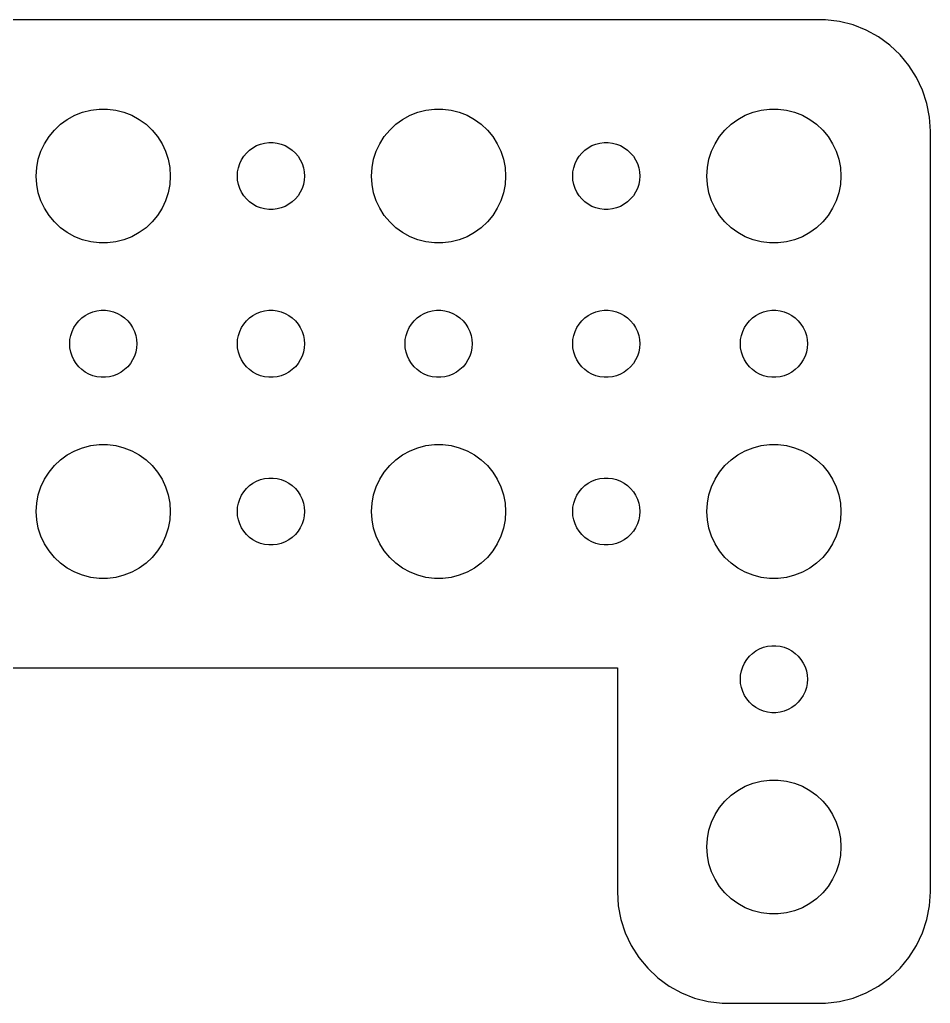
# Model space of a CAD drawing. Header units: metres. Extents: x -37 to 37, y 86 to 238.
# Drawn here: x -3.74 to 37, y 86.01 to 129.99 of the extents above; entities that cross this region are included whole.
import ezdxf

# ---------------------------------------------------------------- set-up
doc = ezdxf.new("R2010")
doc.units = ezdxf.units.M

msp = doc.modelspace()

# ---------------------------------------------------------------- linework, layer by layer
for p, q in [((32.3139, 129.99), (-32.3139, 129.99)), ((32.9369, 129.911), (32.3139, 129.99)), ((33.5451, 129.755), (32.9369, 129.911)), ((34.1289, 129.524), (33.5451, 129.755)), ((34.6791, 129.222), (34.1289, 129.524)), ((35.1871, 128.853), (34.6791, 129.222)), ((35.6448, 128.423), (35.1871, 128.853)), ((36.0451, 127.939), (35.6448, 128.423)), ((36.3815, 127.409), (36.0451, 127.939)), ((36.6489, 126.841), (36.3815, 127.409)), ((36.8429, 126.243), (36.6489, 126.841)), ((36.9606, 125.627), (36.8429, 126.243)), ((-1.27733, 125.714), (-0.92705, 125.853)), ((-0.92705, 125.853), (-0.56213, 125.947)), ((-0.56213, 125.947), (-0.18837, 125.994)), ((-0.18837, 125.994), (0.18837, 125.994)), ((0.18837, 125.994), (0.56213, 125.947)), ((0.56213, 125.947), (0.92705, 125.853)), ((0.92705, 125.853), (1.27733, 125.714)), ((13.7227, 125.714), (14.0729, 125.853)), ((14.0729, 125.853), (14.4379, 125.947)), ((14.4379, 125.947), (14.8116, 125.994)), ((14.8116, 125.994), (15.1884, 125.994)), ((15.1884, 125.994), (15.5621, 125.947)), ((15.5621, 125.947), (15.927, 125.853)), ((15.927, 125.853), (16.2773, 125.714)), ((28.7227, 125.714), (29.0729, 125.853)), ((29.0729, 125.853), (29.4379, 125.947)), ((29.4379, 125.947), (29.8116, 125.994)), ((29.8116, 125.994), (30.1884, 125.994)), ((30.1884, 125.994), (30.5621, 125.947)), ((30.5621, 125.947), (30.927, 125.853)), ((30.927, 125.853), (31.2773, 125.714)), ((-1.91226, 125.312), (-1.60747, 125.533)), ((-1.60747, 125.533), (-1.27733, 125.714)), ((1.27733, 125.714), (1.60747, 125.533)), ((1.60747, 125.533), (1.91226, 125.312)), ((13.0877, 125.312), (13.3925, 125.533)), ((13.3925, 125.533), (13.7227, 125.714)), ((16.2773, 125.714), (16.6075, 125.533)), ((16.6075, 125.533), (16.9123, 125.312)), ((28.0877, 125.312), (28.3925, 125.533)), ((28.3925, 125.533), (28.7227, 125.714)), ((31.2773, 125.714), (31.6075, 125.533)), ((31.6075, 125.533), (31.9123, 125.312)), ((37, 125), (36.9606, 125.627)), ((-2.42705, 124.763), (-2.1869, 125.054)), ((-2.1869, 125.054), (-1.91226, 125.312)), ((1.91226, 125.312), (2.1869, 125.054)), ((2.1869, 125.054), (2.42705, 124.763)), ((12.5729, 124.763), (12.8131, 125.054)), ((12.8131, 125.054), (13.0877, 125.312)), ((16.9123, 125.312), (17.1869, 125.054)), ((17.1869, 125.054), (17.427, 124.763)), ((27.5729, 124.763), (27.8131, 125.054)), ((27.8131, 125.054), (28.0877, 125.312)), ((31.9123, 125.312), (32.1869, 125.054)), ((32.1869, 125.054), (32.427, 124.763)), ((37, 91), (37, 125)), ((-2.62891, 124.445), (-2.42705, 124.763)), ((2.42705, 124.763), (2.62891, 124.445)), ((7.03647, 124.427), (7.21892, 124.473)), ((7.21892, 124.473), (7.40581, 124.497)), ((7.40581, 124.497), (7.59418, 124.497)), ((7.59418, 124.497), (7.78107, 124.473)), ((7.78107, 124.473), (7.96352, 124.427)), ((12.3711, 124.445), (12.5729, 124.763)), ((17.427, 124.763), (17.6289, 124.445)), ((22.0365, 124.427), (22.2189, 124.473)), ((22.2189, 124.473), (22.4058, 124.497)), ((22.4058, 124.497), (22.5942, 124.497)), ((22.5942, 124.497), (22.7811, 124.473)), ((22.7811, 124.473), (22.9635, 124.427)), ((27.3711, 124.445), (27.5729, 124.763)), ((32.427, 124.763), (32.6289, 124.445)), ((-2.90575, 123.746), (-2.78932, 124.104)), ((-2.78932, 124.104), (-2.62891, 124.445)), ((2.62891, 124.445), (2.78932, 124.104)), ((2.78932, 124.104), (2.90575, 123.746)), ((6.28647, 123.882), (6.40654, 124.027)), ((6.40654, 124.027), (6.54385, 124.156)), ((6.54385, 124.156), (6.69626, 124.266)), ((6.69626, 124.266), (6.86133, 124.357)), ((6.86133, 124.357), (7.03647, 124.427)), ((7.96352, 124.427), (8.13866, 124.357)), ((8.13866, 124.357), (8.30373, 124.266)), ((8.30373, 124.266), (8.45613, 124.156)), ((8.45613, 124.156), (8.59344, 124.027)), ((8.59344, 124.027), (8.71352, 123.882)), ((12.0942, 123.746), (12.2107, 124.104)), ((12.2107, 124.104), (12.3711, 124.445)), ((17.6289, 124.445), (17.7893, 124.104)), ((17.7893, 124.104), (17.9057, 123.746)), ((21.2865, 123.882), (21.4065, 124.027)), ((21.4065, 124.027), (21.5439, 124.156)), ((21.5439, 124.156), (21.6963, 124.266)), ((21.6963, 124.266), (21.8613, 124.357)), ((21.8613, 124.357), (22.0365, 124.427)), ((22.9635, 124.427), (23.1387, 124.357)), ((23.1387, 124.357), (23.3037, 124.266)), ((23.3037, 124.266), (23.4561, 124.156)), ((23.4561, 124.156), (23.5934, 124.027)), ((23.5934, 124.027), (23.7135, 123.882)), ((27.0942, 123.746), (27.2107, 124.104)), ((27.2107, 124.104), (27.3711, 124.445)), ((32.6289, 124.445), (32.7893, 124.104)), ((32.7893, 124.104), (32.9057, 123.746)), ((-2.97633, 123.376), (-2.90575, 123.746)), ((2.90575, 123.746), (2.97633, 123.376)), ((6.10533, 123.552), (6.18553, 123.723)), ((6.18553, 123.723), (6.28647, 123.882)), ((8.71352, 123.882), (8.81445, 123.723)), ((8.81445, 123.723), (8.89465, 123.552)), ((12.0237, 123.376), (12.0942, 123.746)), ((17.9057, 123.746), (17.9763, 123.376)), ((21.1053, 123.552), (21.1855, 123.723)), ((21.1855, 123.723), (21.2865, 123.882)), ((23.7135, 123.882), (23.8145, 123.723)), ((23.8145, 123.723), (23.8947, 123.552)), ((27.0237, 123.376), (27.0942, 123.746)), ((32.9057, 123.746), (32.9763, 123.376)), ((-3, 123), (-2.97633, 123.376)), ((2.97633, 123.376), (3, 123)), ((6, 123), (6.01183, 123.188)), ((6.01183, 123.188), (6.04712, 123.373)), ((6.04712, 123.373), (6.10533, 123.552)), ((8.89465, 123.552), (8.95287, 123.373)), ((8.95287, 123.373), (8.98816, 123.188)), ((8.98816, 123.188), (9, 123)), ((12, 123), (12.0237, 123.376)), ((17.9763, 123.376), (18, 123)), ((21, 123), (21.0118, 123.188)), ((21.0118, 123.188), (21.0471, 123.373)), ((21.0471, 123.373), (21.1053, 123.552)), ((23.8947, 123.552), (23.9529, 123.373)), ((23.9529, 123.373), (23.9882, 123.188)), ((23.9882, 123.188), (24, 123)), ((27, 123), (27.0237, 123.376)), ((32.9763, 123.376), (33, 123)), ((-2.97633, 122.624), (-3, 123)), ((3, 123), (2.97633, 122.624)), ((6.01183, 122.812), (6, 123)), ((6.04712, 122.627), (6.01183, 122.812)), ((8.98816, 122.812), (8.95287, 122.627)), ((9, 123), (8.98816, 122.812)), ((12.0237, 122.624), (12, 123)), ((18, 123), (17.9763, 122.624)), ((21.0118, 122.812), (21, 123)), ((21.0471, 122.627), (21.0118, 122.812)), ((23.9882, 122.812), (23.9529, 122.627)), ((24, 123), (23.9882, 122.812)), ((27.0237, 122.624), (27, 123)), ((33, 123), (32.9763, 122.624)), ((-2.90575, 122.254), (-2.97633, 122.624)), ((2.97633, 122.624), (2.90575, 122.254)), ((6.10533, 122.448), (6.04712, 122.627)), ((6.18553, 122.277), (6.10533, 122.448)), ((6.28647, 122.118), (6.18553, 122.277)), ((8.81445, 122.277), (8.71352, 122.118)), ((8.89465, 122.448), (8.81445, 122.277)), ((8.95287, 122.627), (8.89465, 122.448)), ((12.0942, 122.254), (12.0237, 122.624)), ((17.9763, 122.624), (17.9057, 122.254)), ((21.1053, 122.448), (21.0471, 122.627)), ((21.1855, 122.277), (21.1053, 122.448)), ((21.2865, 122.118), (21.1855, 122.277)), ((23.8145, 122.277), (23.7135, 122.118)), ((23.8947, 122.448), (23.8145, 122.277)), ((23.9529, 122.627), (23.8947, 122.448)), ((27.0942, 122.254), (27.0237, 122.624)), ((32.9763, 122.624), (32.9057, 122.254)), ((-2.78932, 121.896), (-2.90575, 122.254)), ((-2.62891, 121.555), (-2.78932, 121.896)), ((2.78932, 121.896), (2.62891, 121.555)), ((2.90575, 122.254), (2.78932, 121.896)), ((6.40654, 121.973), (6.28647, 122.118)), ((6.54385, 121.844), (6.40654, 121.973)), ((6.69626, 121.734), (6.54385, 121.844)), ((8.45613, 121.844), (8.30373, 121.734)), ((8.59344, 121.973), (8.45613, 121.844)), ((8.71352, 122.118), (8.59344, 121.973)), ((12.2107, 121.896), (12.0942, 122.254)), ((12.3711, 121.555), (12.2107, 121.896)), ((17.7893, 121.896), (17.6289, 121.555)), ((17.9057, 122.254), (17.7893, 121.896)), ((21.4065, 121.973), (21.2865, 122.118)), ((21.5439, 121.844), (21.4065, 121.973)), ((21.6963, 121.734), (21.5439, 121.844)), ((23.4561, 121.844), (23.3037, 121.734)), ((23.5934, 121.973), (23.4561, 121.844)), ((23.7135, 122.118), (23.5934, 121.973)), ((27.2107, 121.896), (27.0942, 122.254)), ((27.3711, 121.555), (27.2107, 121.896)), ((32.7893, 121.896), (32.6289, 121.555)), ((32.9057, 122.254), (32.7893, 121.896)), ((-2.42705, 121.237), (-2.62891, 121.555)), ((2.62891, 121.555), (2.42705, 121.237)), ((6.86133, 121.643), (6.69626, 121.734)), ((7.03647, 121.573), (6.86133, 121.643)), ((7.21892, 121.527), (7.03647, 121.573)), ((7.40581, 121.503), (7.21892, 121.527)), ((7.59418, 121.503), (7.40581, 121.503)), ((7.78107, 121.527), (7.59418, 121.503)), ((7.96352, 121.573), (7.78107, 121.527)), ((8.13866, 121.643), (7.96352, 121.573)), ((8.30373, 121.734), (8.13866, 121.643)), ((12.5729, 121.237), (12.3711, 121.555)), ((17.6289, 121.555), (17.427, 121.237)), ((21.8613, 121.643), (21.6963, 121.734)), ((22.0365, 121.573), (21.8613, 121.643)), ((22.2189, 121.527), (22.0365, 121.573)), ((22.4058, 121.503), (22.2189, 121.527)), ((22.5942, 121.503), (22.4058, 121.503)), ((22.7811, 121.527), (22.5942, 121.503)), ((22.9635, 121.573), (22.7811, 121.527)), ((23.1387, 121.643), (22.9635, 121.573)), ((23.3037, 121.734), (23.1387, 121.643)), ((27.5729, 121.237), (27.3711, 121.555)), ((32.6289, 121.555), (32.427, 121.237)), ((-2.1869, 120.946), (-2.42705, 121.237)), ((-1.91226, 120.688), (-2.1869, 120.946)), ((2.1869, 120.946), (1.91226, 120.688)), ((2.42705, 121.237), (2.1869, 120.946)), ((12.8131, 120.946), (12.5729, 121.237)), ((13.0877, 120.688), (12.8131, 120.946)), ((17.1869, 120.946), (16.9123, 120.688)), ((17.427, 121.237), (17.1869, 120.946)), ((27.8131, 120.946), (27.5729, 121.237)), ((28.0877, 120.688), (27.8131, 120.946)), ((32.1869, 120.946), (31.9123, 120.688)), ((32.427, 121.237), (32.1869, 120.946)), ((-1.60747, 120.467), (-1.91226, 120.688)), ((1.91226, 120.688), (1.60747, 120.467)), ((13.3925, 120.467), (13.0877, 120.688)), ((16.9123, 120.688), (16.6075, 120.467)), ((28.3925, 120.467), (28.0877, 120.688)), ((31.9123, 120.688), (31.6075, 120.467)), ((-1.27733, 120.286), (-1.60747, 120.467)), ((-0.92705, 120.147), (-1.27733, 120.286)), ((-0.56213, 120.053), (-0.92705, 120.147)), ((0.92705, 120.147), (0.56213, 120.053)), ((1.27733, 120.286), (0.92705, 120.147)), ((1.60747, 120.467), (1.27733, 120.286)), ((13.7227, 120.286), (13.3925, 120.467)), ((14.0729, 120.147), (13.7227, 120.286)), ((14.4379, 120.053), (14.0729, 120.147)), ((15.927, 120.147), (15.5621, 120.053)), ((16.2773, 120.286), (15.927, 120.147)), ((16.6075, 120.467), (16.2773, 120.286)), ((28.7227, 120.286), (28.3925, 120.467)), ((29.0729, 120.147), (28.7227, 120.286)), ((29.4379, 120.053), (29.0729, 120.147)), ((30.927, 120.147), (30.5621, 120.053)), ((31.2773, 120.286), (30.927, 120.147)), ((31.6075, 120.467), (31.2773, 120.286)), ((-0.18837, 120.006), (-0.56213, 120.053)), ((0.18837, 120.006), (-0.18837, 120.006)), ((0.56213, 120.053), (0.18837, 120.006)), ((14.8116, 120.006), (14.4379, 120.053)), ((15.1884, 120.006), (14.8116, 120.006)), ((15.5621, 120.053), (15.1884, 120.006)), ((29.8116, 120.006), (29.4379, 120.053)), ((30.1884, 120.006), (29.8116, 120.006)), ((30.5621, 120.053), (30.1884, 120.006)), ((-0.28107, 116.973), (-0.09418, 116.997)), ((-0.09418, 116.997), (0.09418, 116.997)), ((0.09418, 116.997), (0.28107, 116.973)), ((7.21892, 116.973), (7.40581, 116.997)), ((7.40581, 116.997), (7.59418, 116.997)), ((7.59418, 116.997), (7.78107, 116.973)), ((14.7189, 116.973), (14.9058, 116.997)), ((14.9058, 116.997), (15.0942, 116.997)), ((15.0942, 116.997), (15.2811, 116.973)), ((22.2189, 116.973), (22.4058, 116.997)), ((22.4058, 116.997), (22.5942, 116.997)), ((22.5942, 116.997), (22.7811, 116.973)), ((29.7189, 116.973), (29.9058, 116.997)), ((29.9058, 116.997), (30.0942, 116.997)), ((30.0942, 116.997), (30.2811, 116.973)), ((-1.09344, 116.527), (-0.95613, 116.656)), ((-0.95613, 116.656), (-0.80373, 116.766)), ((-0.80373, 116.766), (-0.63866, 116.857)), ((-0.63866, 116.857), (-0.46352, 116.927)), ((-0.46352, 116.927), (-0.28107, 116.973)), ((0.28107, 116.973), (0.46352, 116.927)), ((0.46352, 116.927), (0.63866, 116.857)), ((0.63866, 116.857), (0.80373, 116.766)), ((0.80373, 116.766), (0.95613, 116.656)), ((0.95613, 116.656), (1.09344, 116.527)), ((6.40654, 116.527), (6.54385, 116.656)), ((6.54385, 116.656), (6.69626, 116.766)), ((6.69626, 116.766), (6.86133, 116.857)), ((6.86133, 116.857), (7.03647, 116.927)), ((7.03647, 116.927), (7.21892, 116.973)), ((7.78107, 116.973), (7.96352, 116.927)), ((7.96352, 116.927), (8.13866, 116.857)), ((8.13866, 116.857), (8.30373, 116.766)), ((8.30373, 116.766), (8.45613, 116.656)), ((8.45613, 116.656), (8.59344, 116.527)), ((13.9065, 116.527), (14.0439, 116.656)), ((14.0439, 116.656), (14.1963, 116.766)), ((14.1963, 116.766), (14.3613, 116.857)), ((14.3613, 116.857), (14.5365, 116.927)), ((14.5365, 116.927), (14.7189, 116.973)), ((15.2811, 116.973), (15.4635, 116.927)), ((15.4635, 116.927), (15.6387, 116.857)), ((15.6387, 116.857), (15.8037, 116.766)), ((15.8037, 116.766), (15.9561, 116.656)), ((15.9561, 116.656), (16.0934, 116.527)), ((21.4065, 116.527), (21.5439, 116.656)), ((21.5439, 116.656), (21.6963, 116.766)), ((21.6963, 116.766), (21.8613, 116.857)), ((21.8613, 116.857), (22.0365, 116.927)), ((22.0365, 116.927), (22.2189, 116.973)), ((22.7811, 116.973), (22.9635, 116.927)), ((22.9635, 116.927), (23.1387, 116.857)), ((23.1387, 116.857), (23.3037, 116.766)), ((23.3037, 116.766), (23.4561, 116.656)), ((23.4561, 116.656), (23.5934, 116.527)), ((28.9065, 116.527), (29.0439, 116.656)), ((29.0439, 116.656), (29.1963, 116.766)), ((29.1963, 116.766), (29.3613, 116.857)), ((29.3613, 116.857), (29.5365, 116.927)), ((29.5365, 116.927), (29.7189, 116.973)), ((30.2811, 116.973), (30.4635, 116.927)), ((30.4635, 116.927), (30.6387, 116.857)), ((30.6387, 116.857), (30.8037, 116.766)), ((30.8037, 116.766), (30.9561, 116.656)), ((30.9561, 116.656), (31.0934, 116.527)), ((-1.39465, 116.052), (-1.31445, 116.223)), ((-1.31445, 116.223), (-1.21352, 116.382)), ((-1.21352, 116.382), (-1.09344, 116.527)), ((1.09344, 116.527), (1.21352, 116.382)), ((1.21352, 116.382), (1.31445, 116.223)), ((1.31445, 116.223), (1.39465, 116.052)), ((6.10533, 116.052), (6.18553, 116.223)), ((6.18553, 116.223), (6.28647, 116.382)), ((6.28647, 116.382), (6.40654, 116.527)), ((8.59344, 116.527), (8.71352, 116.382)), ((8.71352, 116.382), (8.81445, 116.223)), ((8.81445, 116.223), (8.89465, 116.052)), ((13.6053, 116.052), (13.6855, 116.223)), ((13.6855, 116.223), (13.7865, 116.382)), ((13.7865, 116.382), (13.9065, 116.527)), ((16.0934, 116.527), (16.2135, 116.382)), ((16.2135, 116.382), (16.3145, 116.223)), ((16.3145, 116.223), (16.3947, 116.052)), ((21.1053, 116.052), (21.1855, 116.223)), ((21.1855, 116.223), (21.2865, 116.382)), ((21.2865, 116.382), (21.4065, 116.527)), ((23.5934, 116.527), (23.7135, 116.382)), ((23.7135, 116.382), (23.8145, 116.223)), ((23.8145, 116.223), (23.8947, 116.052)), ((28.6053, 116.052), (28.6855, 116.223)), ((28.6855, 116.223), (28.7865, 116.382)), ((28.7865, 116.382), (28.9065, 116.527)), ((31.0934, 116.527), (31.2135, 116.382)), ((31.2135, 116.382), (31.3145, 116.223)), ((31.3145, 116.223), (31.3947, 116.052)), ((-1.5, 115.5), (-1.48816, 115.688)), ((-1.48816, 115.688), (-1.45287, 115.873)), ((-1.45287, 115.873), (-1.39465, 116.052)), ((1.39465, 116.052), (1.45287, 115.873)), ((1.45287, 115.873), (1.48816, 115.688)), ((1.48816, 115.688), (1.5, 115.5)), ((6, 115.5), (6.01183, 115.688)), ((6.01183, 115.688), (6.04712, 115.873)), ((6.04712, 115.873), (6.10533, 116.052)), ((8.89465, 116.052), (8.95287, 115.873)), ((8.95287, 115.873), (8.98816, 115.688)), ((8.98816, 115.688), (9, 115.5)), ((13.5, 115.5), (13.5118, 115.688)), ((13.5118, 115.688), (13.5471, 115.873)), ((13.5471, 115.873), (13.6053, 116.052)), ((16.3947, 116.052), (16.4529, 115.873)), ((16.4529, 115.873), (16.4882, 115.688)), ((16.4882, 115.688), (16.5, 115.5)), ((21, 115.5), (21.0118, 115.688)), ((21.0118, 115.688), (21.0471, 115.873)), ((21.0471, 115.873), (21.1053, 116.052)), ((23.8947, 116.052), (23.9529, 115.873)), ((23.9529, 115.873), (23.9882, 115.688)), ((23.9882, 115.688), (24, 115.5)), ((28.5, 115.5), (28.5118, 115.688)), ((28.5118, 115.688), (28.5471, 115.873)), ((28.5471, 115.873), (28.6053, 116.052)), ((31.3947, 116.052), (31.4529, 115.873)), ((31.4529, 115.873), (31.4882, 115.688)), ((31.4882, 115.688), (31.5, 115.5)), ((-1.48816, 115.312), (-1.5, 115.5)), ((-1.45287, 115.127), (-1.48816, 115.312)), ((1.48816, 115.312), (1.45287, 115.127)), ((1.5, 115.5), (1.48816, 115.312)), ((6.01183, 115.312), (6, 115.5)), ((6.04712, 115.127), (6.01183, 115.312)), ((8.98816, 115.312), (8.95287, 115.127)), ((9, 115.5), (8.98816, 115.312)), ((13.5118, 115.312), (13.5, 115.5)), ((13.5471, 115.127), (13.5118, 115.312)), ((16.4882, 115.312), (16.4529, 115.127)), ((16.5, 115.5), (16.4882, 115.312)), ((21.0118, 115.312), (21, 115.5)), ((21.0471, 115.127), (21.0118, 115.312)), ((23.9882, 115.312), (23.9529, 115.127)), ((24, 115.5), (23.9882, 115.312)), ((28.5118, 115.312), (28.5, 115.5)), ((28.5471, 115.127), (28.5118, 115.312)), ((31.4882, 115.312), (31.4529, 115.127)), ((31.5, 115.5), (31.4882, 115.312)), ((-1.39465, 114.948), (-1.45287, 115.127)), ((-1.31445, 114.777), (-1.39465, 114.948)), ((1.39465, 114.948), (1.31445, 114.777)), ((1.45287, 115.127), (1.39465, 114.948)), ((6.10533, 114.948), (6.04712, 115.127)), ((6.18553, 114.777), (6.10533, 114.948)), ((8.89465, 114.948), (8.81445, 114.777)), ((8.95287, 115.127), (8.89465, 114.948)), ((13.6053, 114.948), (13.5471, 115.127)), ((13.6855, 114.777), (13.6053, 114.948)), ((16.3947, 114.948), (16.3145, 114.777)), ((16.4529, 115.127), (16.3947, 114.948)), ((21.1053, 114.948), (21.0471, 115.127)), ((21.1855, 114.777), (21.1053, 114.948)), ((23.8947, 114.948), (23.8145, 114.777)), ((23.9529, 115.127), (23.8947, 114.948)), ((28.6053, 114.948), (28.5471, 115.127)), ((28.6855, 114.777), (28.6053, 114.948)), ((31.3947, 114.948), (31.3145, 114.777)), ((31.4529, 115.127), (31.3947, 114.948)), ((-1.21352, 114.618), (-1.31445, 114.777)), ((-1.09344, 114.473), (-1.21352, 114.618)), ((-0.95613, 114.344), (-1.09344, 114.473)), ((1.09344, 114.473), (0.95613, 114.344)), ((1.21352, 114.618), (1.09344, 114.473)), ((1.31445, 114.777), (1.21352, 114.618)), ((6.28647, 114.618), (6.18553, 114.777)), ((6.40654, 114.473), (6.28647, 114.618)), ((6.54385, 114.344), (6.40654, 114.473)), ((8.59344, 114.473), (8.45613, 114.344)), ((8.71352, 114.618), (8.59344, 114.473)), ((8.81445, 114.777), (8.71352, 114.618)), ((13.7865, 114.618), (13.6855, 114.777)), ((13.9065, 114.473), (13.7865, 114.618)), ((14.0439, 114.344), (13.9065, 114.473)), ((16.0934, 114.473), (15.9561, 114.344)), ((16.2135, 114.618), (16.0934, 114.473)), ((16.3145, 114.777), (16.2135, 114.618)), ((21.2865, 114.618), (21.1855, 114.777)), ((21.4065, 114.473), (21.2865, 114.618)), ((21.5439, 114.344), (21.4065, 114.473)), ((23.5934, 114.473), (23.4561, 114.344)), ((23.7135, 114.618), (23.5934, 114.473)), ((23.8145, 114.777), (23.7135, 114.618)), ((28.7865, 114.618), (28.6855, 114.777)), ((28.9065, 114.473), (28.7865, 114.618)), ((29.0439, 114.344), (28.9065, 114.473)), ((31.0934, 114.473), (30.9561, 114.344)), ((31.2135, 114.618), (31.0934, 114.473)), ((31.3145, 114.777), (31.2135, 114.618)), ((-0.80373, 114.234), (-0.95613, 114.344)), ((-0.63866, 114.143), (-0.80373, 114.234)), ((-0.46352, 114.073), (-0.63866, 114.143)), ((-0.28107, 114.027), (-0.46352, 114.073)), ((-0.09418, 114.003), (-0.28107, 114.027)), ((0.09418, 114.003), (-0.09418, 114.003)), ((0.28107, 114.027), (0.09418, 114.003)), ((0.46352, 114.073), (0.28107, 114.027)), ((0.63866, 114.143), (0.46352, 114.073)), ((0.80373, 114.234), (0.63866, 114.143)), ((0.95613, 114.344), (0.80373, 114.234)), ((6.69626, 114.234), (6.54385, 114.344)), ((6.86133, 114.143), (6.69626, 114.234)), ((7.03647, 114.073), (6.86133, 114.143)), ((7.21892, 114.027), (7.03647, 114.073)), ((7.40581, 114.003), (7.21892, 114.027)), ((7.59418, 114.003), (7.40581, 114.003)), ((7.78107, 114.027), (7.59418, 114.003)), ((7.96352, 114.073), (7.78107, 114.027)), ((8.13866, 114.143), (7.96352, 114.073)), ((8.30373, 114.234), (8.13866, 114.143)), ((8.45613, 114.344), (8.30373, 114.234)), ((14.1963, 114.234), (14.0439, 114.344)), ((14.3613, 114.143), (14.1963, 114.234)), ((14.5365, 114.073), (14.3613, 114.143)), ((14.7189, 114.027), (14.5365, 114.073)), ((14.9058, 114.003), (14.7189, 114.027)), ((15.0942, 114.003), (14.9058, 114.003)), ((15.2811, 114.027), (15.0942, 114.003)), ((15.4635, 114.073), (15.2811, 114.027)), ((15.6387, 114.143), (15.4635, 114.073)), ((15.8037, 114.234), (15.6387, 114.143)), ((15.9561, 114.344), (15.8037, 114.234)), ((21.6963, 114.234), (21.5439, 114.344)), ((21.8613, 114.143), (21.6963, 114.234)), ((22.0365, 114.073), (21.8613, 114.143)), ((22.2189, 114.027), (22.0365, 114.073)), ((22.4058, 114.003), (22.2189, 114.027)), ((22.5942, 114.003), (22.4058, 114.003)), ((22.7811, 114.027), (22.5942, 114.003)), ((22.9635, 114.073), (22.7811, 114.027)), ((23.1387, 114.143), (22.9635, 114.073)), ((23.3037, 114.234), (23.1387, 114.143)), ((23.4561, 114.344), (23.3037, 114.234)), ((29.1963, 114.234), (29.0439, 114.344)), ((29.3613, 114.143), (29.1963, 114.234)), ((29.5365, 114.073), (29.3613, 114.143)), ((29.7189, 114.027), (29.5365, 114.073)), ((29.9058, 114.003), (29.7189, 114.027)), ((30.0942, 114.003), (29.9058, 114.003)), ((30.2811, 114.027), (30.0942, 114.003)), ((30.4635, 114.073), (30.2811, 114.027)), ((30.6387, 114.143), (30.4635, 114.073)), ((30.8037, 114.234), (30.6387, 114.143)), ((30.9561, 114.344), (30.8037, 114.234)), ((-1.27733, 110.714), (-0.92705, 110.853)), ((-0.92705, 110.853), (-0.56213, 110.947)), ((-0.56213, 110.947), (-0.18837, 110.994)), ((-0.18837, 110.994), (0.18837, 110.994)), ((0.18837, 110.994), (0.56213, 110.947)), ((0.56213, 110.947), (0.92705, 110.853)), ((0.92705, 110.853), (1.27733, 110.714)), ((13.7227, 110.714), (14.0729, 110.853)), ((14.0729, 110.853), (14.4379, 110.947)), ((14.4379, 110.947), (14.8116, 110.994)), ((14.8116, 110.994), (15.1884, 110.994)), ((15.1884, 110.994), (15.5621, 110.947)), ((15.5621, 110.947), (15.927, 110.853)), ((15.927, 110.853), (16.2773, 110.714)), ((28.7227, 110.714), (29.0729, 110.853)), ((29.0729, 110.853), (29.4379, 110.947)), ((29.4379, 110.947), (29.8116, 110.994)), ((29.8116, 110.994), (30.1884, 110.994)), ((30.1884, 110.994), (30.5621, 110.947)), ((30.5621, 110.947), (30.927, 110.853)), ((30.927, 110.853), (31.2773, 110.714)), ((-1.91226, 110.312), (-1.60747, 110.533)), ((-1.60747, 110.533), (-1.27733, 110.714)), ((1.27733, 110.714), (1.60747, 110.533)), ((1.60747, 110.533), (1.91226, 110.312)), ((13.0877, 110.312), (13.3925, 110.533)), ((13.3925, 110.533), (13.7227, 110.714)), ((16.2773, 110.714), (16.6075, 110.533)), ((16.6075, 110.533), (16.9123, 110.312)), ((28.0877, 110.312), (28.3925, 110.533)), ((28.3925, 110.533), (28.7227, 110.714)), ((31.2773, 110.714), (31.6075, 110.533)), ((31.6075, 110.533), (31.9123, 110.312)), ((-2.42705, 109.763), (-2.1869, 110.054)), ((-2.1869, 110.054), (-1.91226, 110.312)), ((1.91226, 110.312), (2.1869, 110.054)), ((2.1869, 110.054), (2.42705, 109.763)), ((12.5729, 109.763), (12.8131, 110.054)), ((12.8131, 110.054), (13.0877, 110.312)), ((16.9123, 110.312), (17.1869, 110.054)), ((17.1869, 110.054), (17.427, 109.763)), ((27.5729, 109.763), (27.8131, 110.054)), ((27.8131, 110.054), (28.0877, 110.312)), ((31.9123, 110.312), (32.1869, 110.054)), ((32.1869, 110.054), (32.427, 109.763)), ((-2.62891, 109.445), (-2.42705, 109.763)), ((2.42705, 109.763), (2.62891, 109.445)), ((12.3711, 109.445), (12.5729, 109.763)), ((17.427, 109.763), (17.6289, 109.445)), ((27.3711, 109.445), (27.5729, 109.763)), ((32.427, 109.763), (32.6289, 109.445)), ((-2.90575, 108.746), (-2.78932, 109.104)), ((-2.78932, 109.104), (-2.62891, 109.445)), ((2.62891, 109.445), (2.78932, 109.104)), ((2.78932, 109.104), (2.90575, 108.746)), ((6.40654, 109.027), (6.54385, 109.156)), ((6.54385, 109.156), (6.69626, 109.266)), ((6.69626, 109.266), (6.86133, 109.357)), ((6.86133, 109.357), (7.03647, 109.427)), ((7.03647, 109.427), (7.21892, 109.473)), ((7.21892, 109.473), (7.40581, 109.497)), ((7.40581, 109.497), (7.59418, 109.497)), ((7.59418, 109.497), (7.78107, 109.473)), ((7.78107, 109.473), (7.96352, 109.427)), ((7.96352, 109.427), (8.13866, 109.357)), ((8.13866, 109.357), (8.30373, 109.266)), ((8.30373, 109.266), (8.45613, 109.156)), ((8.45613, 109.156), (8.59344, 109.027)), ((12.0942, 108.746), (12.2107, 109.104)), ((12.2107, 109.104), (12.3711, 109.445)), ((17.6289, 109.445), (17.7893, 109.104)), ((17.7893, 109.104), (17.9057, 108.746)), ((21.4065, 109.027), (21.5439, 109.156)), ((21.5439, 109.156), (21.6963, 109.266)), ((21.6963, 109.266), (21.8613, 109.357)), ((21.8613, 109.357), (22.0365, 109.427)), ((22.0365, 109.427), (22.2189, 109.473)), ((22.2189, 109.473), (22.4058, 109.497)), ((22.4058, 109.497), (22.5942, 109.497)), ((22.5942, 109.497), (22.7811, 109.473)), ((22.7811, 109.473), (22.9635, 109.427)), ((22.9635, 109.427), (23.1387, 109.357)), ((23.1387, 109.357), (23.3037, 109.266)), ((23.3037, 109.266), (23.4561, 109.156)), ((23.4561, 109.156), (23.5934, 109.027)), ((27.0942, 108.746), (27.2107, 109.104)), ((27.2107, 109.104), (27.3711, 109.445)), ((32.6289, 109.445), (32.7893, 109.104)), ((32.7893, 109.104), (32.9057, 108.746)), ((-2.97633, 108.376), (-2.90575, 108.746)), ((2.90575, 108.746), (2.97633, 108.376)), ((6.10533, 108.552), (6.18553, 108.723)), ((6.18553, 108.723), (6.28647, 108.882)), ((6.28647, 108.882), (6.40654, 109.027)), ((8.59344, 109.027), (8.71352, 108.882)), ((8.71352, 108.882), (8.81445, 108.723)), ((8.81445, 108.723), (8.89465, 108.552)), ((12.0237, 108.376), (12.0942, 108.746)), ((17.9057, 108.746), (17.9763, 108.376)), ((21.1053, 108.552), (21.1855, 108.723)), ((21.1855, 108.723), (21.2865, 108.882)), ((21.2865, 108.882), (21.4065, 109.027)), ((23.5934, 109.027), (23.7135, 108.882)), ((23.7135, 108.882), (23.8145, 108.723)), ((23.8145, 108.723), (23.8947, 108.552)), ((27.0237, 108.376), (27.0942, 108.746)), ((32.9057, 108.746), (32.9763, 108.376)), ((-3, 108), (-2.97633, 108.376)), ((2.97633, 108.376), (3, 108)), ((6.01183, 108.188), (6.04712, 108.373)), ((6.04712, 108.373), (6.10533, 108.552)), ((8.89465, 108.552), (8.95287, 108.373)), ((8.95287, 108.373), (8.98816, 108.188)), ((12, 108), (12.0237, 108.376)), ((17.9763, 108.376), (18, 108)), ((21.0118, 108.188), (21.0471, 108.373)), ((21.0471, 108.373), (21.1053, 108.552)), ((23.8947, 108.552), (23.9529, 108.373)), ((23.9529, 108.373), (23.9882, 108.188)), ((27, 108), (27.0237, 108.376)), ((32.9763, 108.376), (33, 108)), ((-2.97633, 107.624), (-3, 108)), ((3, 108), (2.97633, 107.624)), ((6, 108), (6.01183, 108.188)), ((6.01183, 107.812), (6, 108)), ((6.04712, 107.627), (6.01183, 107.812)), ((8.98816, 107.812), (8.95287, 107.627)), ((8.98816, 108.188), (9, 108)), ((9, 108), (8.98816, 107.812)), ((12.0237, 107.624), (12, 108)), ((18, 108), (17.9763, 107.624)), ((21, 108), (21.0118, 108.188)), ((21.0118, 107.812), (21, 108)), ((21.0471, 107.627), (21.0118, 107.812)), ((23.9882, 107.812), (23.9529, 107.627)), ((23.9882, 108.188), (24, 108)), ((24, 108), (23.9882, 107.812)), ((27.0237, 107.624), (27, 108)), ((33, 108), (32.9763, 107.624)), ((-2.90575, 107.254), (-2.97633, 107.624)), ((2.97633, 107.624), (2.90575, 107.254)), ((6.10533, 107.448), (6.04712, 107.627)), ((6.18553, 107.277), (6.10533, 107.448)), ((8.89465, 107.448), (8.81445, 107.277)), ((8.95287, 107.627), (8.89465, 107.448)), ((12.0942, 107.254), (12.0237, 107.624)), ((17.9763, 107.624), (17.9057, 107.254)), ((21.1053, 107.448), (21.0471, 107.627)), ((21.1855, 107.277), (21.1053, 107.448)), ((23.8947, 107.448), (23.8145, 107.277)), ((23.9529, 107.627), (23.8947, 107.448)), ((27.0942, 107.254), (27.0237, 107.624)), ((32.9763, 107.624), (32.9057, 107.254)), ((-2.78932, 106.896), (-2.90575, 107.254)), ((-2.62891, 106.555), (-2.78932, 106.896)), ((2.78932, 106.896), (2.62891, 106.555)), ((2.90575, 107.254), (2.78932, 106.896)), ((6.28647, 107.118), (6.18553, 107.277)), ((6.40654, 106.973), (6.28647, 107.118)), ((6.54385, 106.844), (6.40654, 106.973)), ((8.59344, 106.973), (8.45613, 106.844)), ((8.71352, 107.118), (8.59344, 106.973)), ((8.81445, 107.277), (8.71352, 107.118)), ((12.2107, 106.896), (12.0942, 107.254)), ((12.3711, 106.555), (12.2107, 106.896)), ((17.7893, 106.896), (17.6289, 106.555)), ((17.9057, 107.254), (17.7893, 106.896)), ((21.2865, 107.118), (21.1855, 107.277)), ((21.4065, 106.973), (21.2865, 107.118)), ((21.5439, 106.844), (21.4065, 106.973)), ((23.5934, 106.973), (23.4561, 106.844)), ((23.7135, 107.118), (23.5934, 106.973)), ((23.8145, 107.277), (23.7135, 107.118)), ((27.2107, 106.896), (27.0942, 107.254)), ((27.3711, 106.555), (27.2107, 106.896)), ((32.7893, 106.896), (32.6289, 106.555)), ((32.9057, 107.254), (32.7893, 106.896)), ((-2.42705, 106.237), (-2.62891, 106.555)), ((2.62891, 106.555), (2.42705, 106.237)), ((6.69626, 106.734), (6.54385, 106.844)), ((6.86133, 106.643), (6.69626, 106.734)), ((7.03647, 106.573), (6.86133, 106.643)), ((7.21892, 106.527), (7.03647, 106.573)), ((7.40581, 106.503), (7.21892, 106.527)), ((7.59418, 106.503), (7.40581, 106.503)), ((7.78107, 106.527), (7.59418, 106.503)), ((7.96352, 106.573), (7.78107, 106.527)), ((8.13866, 106.643), (7.96352, 106.573)), ((8.30373, 106.734), (8.13866, 106.643)), ((8.45613, 106.844), (8.30373, 106.734)), ((12.5729, 106.237), (12.3711, 106.555)), ((17.6289, 106.555), (17.427, 106.237)), ((21.6963, 106.734), (21.5439, 106.844)), ((21.8613, 106.643), (21.6963, 106.734)), ((22.0365, 106.573), (21.8613, 106.643)), ((22.2189, 106.527), (22.0365, 106.573)), ((22.4058, 106.503), (22.2189, 106.527)), ((22.5942, 106.503), (22.4058, 106.503)), ((22.7811, 106.527), (22.5942, 106.503)), ((22.9635, 106.573), (22.7811, 106.527)), ((23.1387, 106.643), (22.9635, 106.573)), ((23.3037, 106.734), (23.1387, 106.643)), ((23.4561, 106.844), (23.3037, 106.734)), ((27.5729, 106.237), (27.3711, 106.555)), ((32.6289, 106.555), (32.427, 106.237)), ((-2.1869, 105.946), (-2.42705, 106.237)), ((2.42705, 106.237), (2.1869, 105.946)), ((12.8131, 105.946), (12.5729, 106.237)), ((17.427, 106.237), (17.1869, 105.946)), ((27.8131, 105.946), (27.5729, 106.237)), ((32.427, 106.237), (32.1869, 105.946)), ((-1.91226, 105.688), (-2.1869, 105.946)), ((-1.60747, 105.467), (-1.91226, 105.688)), ((1.91226, 105.688), (1.60747, 105.467)), ((2.1869, 105.946), (1.91226, 105.688)), ((13.0877, 105.688), (12.8131, 105.946)), ((13.3925, 105.467), (13.0877, 105.688)), ((16.9123, 105.688), (16.6075, 105.467)), ((17.1869, 105.946), (16.9123, 105.688)), ((28.0877, 105.688), (27.8131, 105.946)), ((28.3925, 105.467), (28.0877, 105.688)), ((31.9123, 105.688), (31.6075, 105.467)), ((32.1869, 105.946), (31.9123, 105.688)), ((-1.27733, 105.286), (-1.60747, 105.467)), ((-0.92705, 105.147), (-1.27733, 105.286)), ((-0.56213, 105.053), (-0.92705, 105.147)), ((0.92705, 105.147), (0.56213, 105.053)), ((1.27733, 105.286), (0.92705, 105.147)), ((1.60747, 105.467), (1.27733, 105.286)), ((13.7227, 105.286), (13.3925, 105.467)), ((14.0729, 105.147), (13.7227, 105.286)), ((14.4379, 105.053), (14.0729, 105.147)), ((15.927, 105.147), (15.5621, 105.053)), ((16.2773, 105.286), (15.927, 105.147)), ((16.6075, 105.467), (16.2773, 105.286)), ((28.7227, 105.286), (28.3925, 105.467)), ((29.0729, 105.147), (28.7227, 105.286)), ((29.4379, 105.053), (29.0729, 105.147)), ((30.927, 105.147), (30.5621, 105.053)), ((31.2773, 105.286), (30.927, 105.147)), ((31.6075, 105.467), (31.2773, 105.286)), ((-0.18837, 105.006), (-0.56213, 105.053)), ((0.18837, 105.006), (-0.18837, 105.006)), ((0.56213, 105.053), (0.18837, 105.006)), ((14.8116, 105.006), (14.4379, 105.053)), ((15.1884, 105.006), (14.8116, 105.006)), ((15.5621, 105.053), (15.1884, 105.006)), ((29.8116, 105.006), (29.4379, 105.053)), ((30.1884, 105.006), (29.8116, 105.006)), ((30.5621, 105.053), (30.1884, 105.006)), ((28.9065, 101.527), (29.0439, 101.656)), ((29.0439, 101.656), (29.1963, 101.766)), ((29.1963, 101.766), (29.3613, 101.857)), ((29.3613, 101.857), (29.5365, 101.927)), ((29.5365, 101.927), (29.7189, 101.973)), ((29.7189, 101.973), (29.9058, 101.997)), ((29.9058, 101.997), (30.0942, 101.997)), ((30.0942, 101.997), (30.2811, 101.973)), ((30.2811, 101.973), (30.4635, 101.927)), ((30.4635, 101.927), (30.6387, 101.857)), ((30.6387, 101.857), (30.8037, 101.766)), ((30.8037, 101.766), (30.9561, 101.656)), ((30.9561, 101.656), (31.0934, 101.527)), ((28.6053, 101.052), (28.6855, 101.223)), ((28.6855, 101.223), (28.7865, 101.382)), ((28.7865, 101.382), (28.9065, 101.527)), ((31.0934, 101.527), (31.2135, 101.382)), ((31.2135, 101.382), (31.3145, 101.223)), ((31.3145, 101.223), (31.3947, 101.052)), ((-23, 101.01), (23, 101.01)), ((23, 101.01), (23, 91)), ((28.5118, 100.688), (28.5471, 100.873)), ((28.5471, 100.873), (28.6053, 101.052)), ((31.3947, 101.052), (31.4529, 100.873)), ((31.4529, 100.873), (31.4882, 100.688)), ((28.5, 100.5), (28.5118, 100.688)), ((28.5118, 100.312), (28.5, 100.5)), ((28.5471, 100.127), (28.5118, 100.312)), ((31.4882, 100.312), (31.4529, 100.127)), ((31.4882, 100.688), (31.5, 100.5)), ((31.5, 100.5), (31.4882, 100.312)), ((28.6053, 99.9478), (28.5471, 100.127)), ((28.6855, 99.7774), (28.6053, 99.9478)), ((31.3947, 99.9478), (31.3145, 99.7774)), ((31.4529, 100.127), (31.3947, 99.9478)), ((28.7865, 99.6183), (28.6855, 99.7774)), ((28.9065, 99.4732), (28.7865, 99.6183)), ((29.0439, 99.3442), (28.9065, 99.4732)), ((31.0934, 99.4732), (30.9561, 99.3442)), ((31.2135, 99.6183), (31.0934, 99.4732)), ((31.3145, 99.7774), (31.2135, 99.6183)), ((29.1963, 99.2335), (29.0439, 99.3442)), ((29.3613, 99.1428), (29.1963, 99.2335)), ((29.5365, 99.0734), (29.3613, 99.1428)), ((29.7189, 99.0266), (29.5365, 99.0734)), ((29.9058, 99.003), (29.7189, 99.0266)), ((30.0942, 99.003), (29.9058, 99.003)), ((30.2811, 99.0266), (30.0942, 99.003)), ((30.4635, 99.0734), (30.2811, 99.0266)), ((30.6387, 99.1428), (30.4635, 99.0734)), ((30.8037, 99.2335), (30.6387, 99.1428)), ((30.9561, 99.3442), (30.8037, 99.2335)), ((29.0729, 95.8532), (29.4379, 95.9469)), ((29.4379, 95.9469), (29.8116, 95.9941)), ((29.8116, 95.9941), (30.1884, 95.9941)), ((30.1884, 95.9941), (30.5621, 95.9469)), ((30.5621, 95.9469), (30.927, 95.8532)), ((28.0877, 95.3116), (28.3925, 95.533)), ((28.3925, 95.533), (28.7227, 95.7145)), ((28.7227, 95.7145), (29.0729, 95.8532)), ((30.927, 95.8532), (31.2773, 95.7145)), ((31.2773, 95.7145), (31.6075, 95.533)), ((31.6075, 95.533), (31.9123, 95.3116)), ((27.5729, 94.7634), (27.8131, 95.0536)), ((27.8131, 95.0536), (28.0877, 95.3116)), ((31.9123, 95.3116), (32.1869, 95.0536)), ((32.1869, 95.0536), (32.427, 94.7634)), ((27.3711, 94.4453), (27.5729, 94.7634)), ((32.427, 94.7634), (32.6289, 94.4453)), ((27.2107, 94.1044), (27.3711, 94.4453)), ((32.6289, 94.4453), (32.7893, 94.1044)), ((27.0237, 93.376), (27.0942, 93.7461)), ((27.0942, 93.7461), (27.2107, 94.1044)), ((32.7893, 94.1044), (32.9057, 93.7461)), ((32.9057, 93.7461), (32.9763, 93.376)), ((27, 93), (27.0237, 93.376)), ((32.9763, 93.376), (33, 93)), ((27.0237, 92.624), (27, 93)), ((33, 93), (32.9763, 92.624)), ((27.0942, 92.2539), (27.0237, 92.624)), ((32.9763, 92.624), (32.9057, 92.2539)), ((27.2107, 91.8956), (27.0942, 92.2539)), ((32.9057, 92.2539), (32.7893, 91.8956)), ((27.3711, 91.5547), (27.2107, 91.8956)), ((27.5729, 91.2366), (27.3711, 91.5547)), ((32.6289, 91.5547), (32.427, 91.2366)), ((32.7893, 91.8956), (32.6289, 91.5547)), ((27.8131, 90.9464), (27.5729, 91.2366)), ((32.427, 91.2366), (32.1869, 90.9464)), ((23, 91), (23.0394, 90.3733)), ((28.0877, 90.6885), (27.8131, 90.9464)), ((28.3925, 90.467), (28.0877, 90.6885)), ((31.9123, 90.6885), (31.6075, 90.467)), ((32.1869, 90.9464), (31.9123, 90.6885)), ((36.9606, 90.3733), (37, 91)), ((23.0394, 90.3733), (23.1571, 89.7566)), ((28.7227, 90.2855), (28.3925, 90.467)), ((29.0729, 90.1468), (28.7227, 90.2855)), ((31.2773, 90.2855), (30.927, 90.1468)), ((31.6075, 90.467), (31.2773, 90.2855)), ((36.8429, 89.7566), (36.9606, 90.3733)), ((23.1571, 89.7566), (23.3511, 89.1594)), ((29.4379, 90.0531), (29.0729, 90.1468)), ((29.8116, 90.0059), (29.4379, 90.0531)), ((30.1884, 90.0059), (29.8116, 90.0059)), ((30.5621, 90.0531), (30.1884, 90.0059)), ((30.927, 90.1468), (30.5621, 90.0531)), ((36.6489, 89.1594), (36.8429, 89.7566)), ((23.3511, 89.1594), (23.6185, 88.5912)), ((36.3815, 88.5912), (36.6489, 89.1594)), ((23.6185, 88.5912), (23.9549, 88.0611)), ((36.0451, 88.0611), (36.3815, 88.5912)), ((23.9549, 88.0611), (24.3551, 87.5773)), ((35.6448, 87.5773), (36.0451, 88.0611)), ((24.3551, 87.5773), (24.8129, 87.1474)), ((35.1871, 87.1474), (35.6448, 87.5773)), ((24.8129, 87.1474), (25.3209, 86.7784)), ((34.6791, 86.7784), (35.1871, 87.1474)), ((25.3209, 86.7784), (25.8711, 86.4759)), ((34.1289, 86.4759), (34.6791, 86.7784)), ((25.8711, 86.4759), (26.4549, 86.2447)), ((26.4549, 86.2447), (27.0631, 86.0886)), ((32.9369, 86.0886), (33.5451, 86.2447)), ((33.5451, 86.2447), (34.1289, 86.4759)), ((27.0631, 86.0886), (27.686, 86.0099)), ((27.686, 86.0099), (32.3139, 86.0099)), ((32.3139, 86.0099), (32.9369, 86.0886))]:
    msp.add_line(p, q)

doc.saveas('drawing.dxf')
